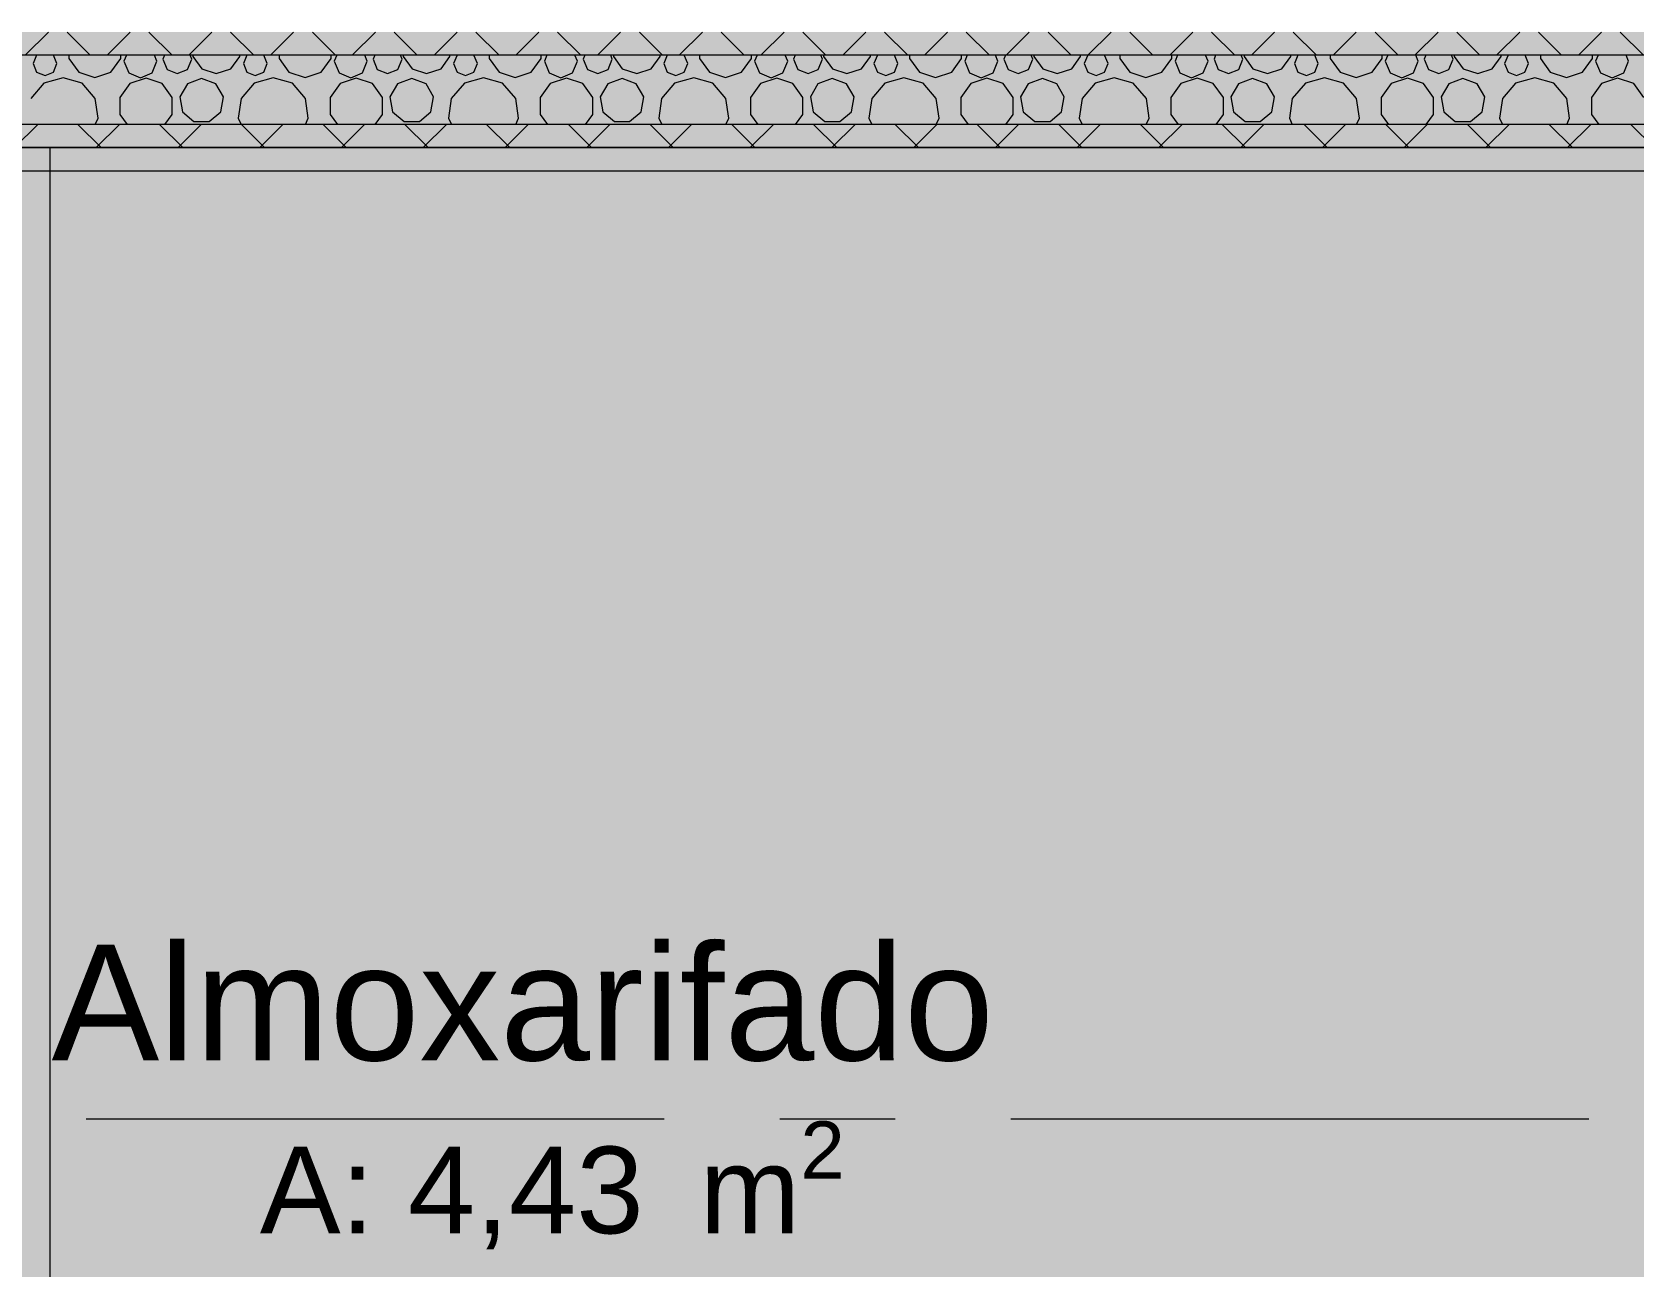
# Model space of a CAD drawing. Header units: metres. Extents: x -77 to -41.1, y -68 to -27.7.
# Drawn here: x -62.778 to -61.392, y -35.973 to -34.904 of the extents above; entities that cross this region are included whole.
import ezdxf

# ---------------------------------------------------------------- set-up
doc = ezdxf.new("R2010")
doc.units = ezdxf.units.M
doc.header["$MEASUREMENT"] = 0
doc.linetypes.add('Dashed', pattern=[0.07, 0.045, -0.025])
doc.linetypes.add('Dot & Dashed', pattern=[0.6, 0.5, -0.05, 0, -0.05])
for name, color, linetype, lineweight in [('0_Caneta_No__99', 7, 'Continuous', 20), ('LAJES.EST_Caneta_No__96', 252, 'Continuous', 0), ('PAREDE CONSTRUIR_Caneta_No__241', 7, 'Continuous', 13), ('PAREDE CONSTRUIR_Caneta_No__83', 84, 'Continuous', 0), ('PAREDE CONSTRUIR_Caneta_No__96', 252, 'Continuous', 0), ('PISO - Rodapé_Caneta_No__11', 7, 'Continuous', 5), ('PISO_Caneta_No__241', 7, 'Continuous', 13), ('Portas Archicad_Caneta_No__241', 7, 'Continuous', 13), ('Selos de Zona Archicad_Caneta_No__11', 7, 'Continuous', 5)]:
    doc.layers.add(name, color=color, linetype=linetype, lineweight=lineweight)
for name, color, linetype, lineweight, true_color in [('LAJES.EST_Caneta_No__18', 7, 'Continuous', 0, 0xdfdfdf), ('LAJES.EST_Caneta_No__254', 7, 'Continuous', 0, 0xd1c9ad), ('PISO_Caneta_No__97', 7, 'Continuous', 5, 0x6b6b6b), ('Portas Archicad_Caneta_No__9', 7, 'Continuous', 5, 0x020202), ('Portas Archicad_Caneta_No__97', 7, 'Continuous', 5, 0x6b6b6b), ('ZONA_Caneta_No__56', 7, 'Continuous', 0, 0xffe495)]:
    doc.layers.add(name, color=color, linetype=linetype, lineweight=lineweight, true_color=true_color)
for name, color, linetype in [('PAREDE CONSTRUIR', 7, 'Continuous'), ('Portas Archicad', 7, 'Continuous'), ('ZONA', 7, 'Continuous')]:
    doc.layers.add(name, color=color, linetype=linetype)
doc.styles.add('GENERATED_STYLE_1', font='arial.ttf')
pattern_1 = [(45, (0, 0.5), (-0.159099, 0.159099), [0, -0.15, 0, -0.225]), (110, (0.5, 0.5), (0.21143084, 0.07695453), [0, -0.11, 0, -0.19])]
pattern_2 = [(45, (0, 0), (-0.03535534, 0.03535534), []), (135, (0, 0), (0.03535534, 0.03535534), [])]

# ---------------------------------------------------------------- blocks, each defined once
blk = doc.blocks.new('Almoxarifado_9_16_3', base_point=(-62.3279, -35.8076))
at = {"layer": 'Selos de Zona Archicad_Caneta_No__11', "color": 7, "lineweight": 5, "attachment_point": 2, "style": 'GENERATED_STYLE_1'}
for s, insert, char_height in [('\\A1;{\\pqc;\\pt0,0.55;\\fArial|b0|i0|c0|p0;\\W1.000000;Almoxarifado\\fArial|b0|i0|c0|p0;\\W1.000000;\\A1{\\H.66x;\\S^  ;}\\fArial|b0|i0|c0|p0;\\W1.000000;\\fArial|b0|i0|c0|p0;\\W1.000000;\\A1{\\H.66x;\\S^  ;}}', (-62.3279, -35.6937), 0.1), ('\\A1;{\\pqc;\\pt0,0.55;\\fArial|b0|i0|c0|p0;\\W1.000000;A: 4,43\\fArial|b0|i0|c0|p0;\\W1.000000;\\A1{\\H.66x;\\S^  ;}\\fArial|b0|i0|c0|p0;\\W1.000000; m\\fArial|b0|i0|c0|p0;\\W1.000000;\\A1{\\H.66x;\\S2^  ;}}', (-62.3279, -35.8465), 0.075)]:
    blk.add_mtext(s, dxfattribs=dict(at, insert=insert, char_height=char_height))
blk = doc.blocks.new('Door 26_4')
at = {"layer": 'Portas Archicad', "linetype": 'Continuous', "lineweight": 0, "true_color": 0xffffff}
for points in [[(0.412, 0.824), (0.372, 0.824), (0.372, 0), (0.412, 0)], [(-0.412, 0), (-0.412, 0.019), (-0.462, 0.019), (-0.462, 0)], [(0.412, 0.019), (0.412, 0), (0.462, 0), (0.462, 0.019)], [(-0.4, -0.2), (-0.4, -0.04), (-0.412, -0.04), (-0.412, 0), (-0.45, 0), (-0.45, -0.2)], [(0.45, -0.2), (0.45, 0), (0.412, 0), (0.412, -0.04), (0.4, -0.04), (0.4, -0.2)], [(-0.412, -0.219), (-0.412, -0.2), (-0.462, -0.2), (-0.462, -0.219)], [(0.412, -0.2), (0.412, -0.219), (0.462, -0.219), (0.462, -0.2)]]:
    blk.add_hatch(color=7, dxfattribs=at).paths.add_polyline_path(points)
at = {"layer": 'Portas Archicad_Caneta_No__241', "color": 7, "linetype": 'Continuous', "lineweight": 13}
for p, q in [((-0.462, 0), (-0.45, 0)), ((-0.462, 0), (-0.45, 0)), ((-0.45, 0), (-0.45, -0.03)), ((-0.45, 0), (-0.45, -0.03)), ((0.45, 0), (0.45, -0.03)), ((0.45, 0), (0.45, -0.03)), ((0.45, 0), (0.462, 0)), ((0.45, 0), (0.462, 0)), ((-0.45, -0.03), (-0.45, -0.17)), ((-0.45, -0.03), (-0.45, -0.17)), ((-0.45, -0.03), (-0.45, -0.17)), ((-0.45, -0.03), (-0.45, -0.17)), ((0.45, -0.03), (0.45, -0.17)), ((0.45, -0.03), (0.45, -0.17)), ((0.45, -0.03), (0.45, -0.17)), ((0.45, -0.03), (0.45, -0.17)), ((-0.45, -0.17), (-0.45, -0.2)), ((-0.45, -0.17), (-0.45, -0.2)), ((-0.45, -0.17), (-0.45, -0.2)), ((-0.45, -0.17), (-0.45, -0.2)), ((0.45, -0.17), (0.45, -0.2)), ((0.45, -0.17), (0.45, -0.2)), ((0.45, -0.17), (0.45, -0.2)), ((0.45, -0.17), (0.45, -0.2)), ((-0.462, -0.2), (-0.45, -0.2)), ((-0.462, -0.2), (-0.45, -0.2)), ((0.45, -0.2), (0.462, -0.2)), ((0.45, -0.2), (0.462, -0.2))]:
    blk.add_line(p, q, dxfattribs=at)
at = {"layer": 'Portas Archicad_Caneta_No__9', "color": 18, "linetype": 'Continuous', "lineweight": 5, "true_color": 0x020202}
for p, q in [((0.372, 0), (0.372, 0.824)), ((0.372, 0.824), (0.412, 0.824)), ((0.412, 0.824), (0.412, 0)), ((-0.462, 0), (-0.462, 0.019)), ((-0.462, 0.019), (-0.412, 0.019)), ((-0.412, 0.019), (-0.412, 0)), ((0.412, 0.019), (0.462, 0.019)), ((0.412, 0), (0.412, 0.019)), ((0.462, 0.019), (0.462, 0)), ((-0.412, 0), (-0.462, 0)), ((-0.412, 0), (-0.45, 0)), ((-0.45, 0), (-0.45, -0.2)), ((-0.412, -0.04), (-0.412, 0)), ((0.412, 0), (0.372, 0)), ((0.462, 0), (0.412, 0)), ((0.45, 0), (0.412, 0)), ((0.412, 0), (0.412, -0.04)), ((0.45, -0.2), (0.45, 0)), ((-0.4, -0.04), (-0.412, -0.04)), ((-0.4, -0.2), (-0.4, -0.04)), ((0.412, -0.04), (0.4, -0.04)), ((0.4, -0.04), (0.4, -0.2)), ((-0.462, -0.219), (-0.462, -0.2)), ((-0.462, -0.2), (-0.412, -0.2)), ((-0.45, -0.2), (-0.4, -0.2)), ((-0.412, -0.2), (-0.412, -0.219)), ((0.4, -0.2), (0.45, -0.2)), ((0.412, -0.2), (0.462, -0.2)), ((0.412, -0.219), (0.412, -0.2)), ((0.462, -0.2), (0.462, -0.219)), ((-0.412, -0.219), (-0.462, -0.219)), ((0.462, -0.219), (0.412, -0.219))]:
    blk.add_line(p, q, dxfattribs=at)
at = {"layer": 'Portas Archicad_Caneta_No__97', "color": 251, "linetype": 'Dashed', "lineweight": 5, "true_color": 0x6b6b6b}
blk.add_arc((0.412, 0), 0.824, 90, 180, dxfattribs=at)
blk = doc.blocks.new('*X113')
at = {"layer": 'PAREDE CONSTRUIR_Caneta_No__96', "color": 252, "linetype": 'Continuous', "lineweight": 0}
for p, q in [((-62.7741, -34.9238), (-62.7771, -34.9311)), ((-62.7771, -34.9311), (-62.774, -34.9384)), ((-62.7564, -34.9311), (-62.7594, -34.9238)), ((-62.7594, -34.9384), (-62.7564, -34.9311)), ((-62.7462, -34.9238), (-62.7462, -34.9267)), ((-62.7462, -34.9267), (-62.7376, -34.9386)), ((-62.7098, -34.9386), (-62.7012, -34.9267)), ((-62.7012, -34.9267), (-62.7012, -34.9238)), ((-62.6963, -34.9238), (-62.6985, -34.929)), ((-62.6985, -34.929), (-62.6943, -34.9391)), ((-62.6741, -34.9391), (-62.6699, -34.929)), ((-62.6699, -34.929), (-62.672, -34.9238)), ((-62.6634, -34.9238), (-62.6648, -34.9272)), ((-62.6648, -34.9272), (-62.6611, -34.9361)), ((-62.6434, -34.9361), (-62.6397, -34.9272)), ((-62.6397, -34.9272), (-62.6411, -34.9238)), ((-62.6388, -34.9238), (-62.6388, -34.9249)), ((-62.6388, -34.9249), (-62.6311, -34.9356)), ((-62.6061, -34.9356), (-62.5983, -34.9249)), ((-62.5983, -34.9249), (-62.5983, -34.9238)), ((-62.5922, -34.9238), (-62.5952, -34.9311)), ((-62.5952, -34.9311), (-62.5922, -34.9384)), ((-62.5745, -34.9311), (-62.5776, -34.9238)), ((-62.5776, -34.9384), (-62.5745, -34.9311)), ((-62.5643, -34.9238), (-62.5643, -34.9267)), ((-62.5643, -34.9267), (-62.5557, -34.9386)), ((-62.5279, -34.9386), (-62.5193, -34.9267)), ((-62.5193, -34.9267), (-62.5193, -34.9238)), ((-62.5144, -34.9238), (-62.5166, -34.929)), ((-62.5166, -34.929), (-62.5124, -34.9391)), ((-62.4922, -34.9391), (-62.488, -34.929)), ((-62.488, -34.929), (-62.4902, -34.9238)), ((-62.4815, -34.9238), (-62.4829, -34.9272)), ((-62.4829, -34.9272), (-62.4793, -34.9361)), ((-62.4615, -34.9361), (-62.4579, -34.9272)), ((-62.4579, -34.9272), (-62.4593, -34.9238)), ((-62.457, -34.9238), (-62.457, -34.9249)), ((-62.457, -34.9249), (-62.4492, -34.9356)), ((-62.4242, -34.9356), (-62.4165, -34.9249)), ((-62.4165, -34.9249), (-62.4165, -34.9238)), ((-62.4103, -34.9238), (-62.4134, -34.9311)), ((-62.4134, -34.9311), (-62.4103, -34.9384)), ((-62.3927, -34.9311), (-62.3957, -34.9238)), ((-62.3957, -34.9384), (-62.3927, -34.9311)), ((-62.3825, -34.9238), (-62.3825, -34.9267)), ((-62.3825, -34.9267), (-62.3739, -34.9386)), ((-62.3461, -34.9386), (-62.3375, -34.9267)), ((-62.3375, -34.9267), (-62.3375, -34.9238)), ((-62.3326, -34.9238), (-62.3348, -34.929)), ((-62.3348, -34.929), (-62.3306, -34.9391)), ((-62.3104, -34.9391), (-62.3062, -34.929)), ((-62.3062, -34.929), (-62.3083, -34.9238)), ((-62.2997, -34.9238), (-62.3011, -34.9272)), ((-62.3011, -34.9272), (-62.2974, -34.9361)), ((-62.2797, -34.9361), (-62.276, -34.9272)), ((-62.276, -34.9272), (-62.2774, -34.9238)), ((-62.2751, -34.9238), (-62.2751, -34.9249)), ((-62.2751, -34.9249), (-62.2674, -34.9356)), ((-62.2424, -34.9356), (-62.2346, -34.9249)), ((-62.2346, -34.9249), (-62.2346, -34.9238)), ((-62.2285, -34.9238), (-62.2315, -34.9311)), ((-62.2315, -34.9311), (-62.2285, -34.9384)), ((-62.2108, -34.9311), (-62.2139, -34.9238)), ((-62.2139, -34.9384), (-62.2108, -34.9311)), ((-62.2006, -34.9238), (-62.2006, -34.9267)), ((-62.2006, -34.9267), (-62.192, -34.9386)), ((-62.1642, -34.9386), (-62.1556, -34.9267)), ((-62.1556, -34.9267), (-62.1556, -34.9238)), ((-62.1507, -34.9238), (-62.1529, -34.929)), ((-62.1529, -34.929), (-62.1487, -34.9391)), ((-62.1285, -34.9391), (-62.1243, -34.929)), ((-62.1243, -34.929), (-62.1265, -34.9238)), ((-62.1178, -34.9238), (-62.1192, -34.9272)), ((-62.1192, -34.9272), (-62.1156, -34.9361)), ((-62.0978, -34.9361), (-62.0942, -34.9272)), ((-62.0942, -34.9272), (-62.0956, -34.9238)), ((-62.0932, -34.9238), (-62.0932, -34.9249)), ((-62.0932, -34.9249), (-62.0855, -34.9356)), ((-62.0605, -34.9356), (-62.0528, -34.9249)), ((-62.0528, -34.9249), (-62.0528, -34.9238)), ((-62.0466, -34.9238), (-62.0497, -34.9311)), ((-62.0497, -34.9311), (-62.0466, -34.9384)), ((-62.029, -34.9311), (-62.032, -34.9238)), ((-62.032, -34.9384), (-62.029, -34.9311)), ((-62.0188, -34.9238), (-62.0188, -34.9267)), ((-62.0188, -34.9267), (-62.0102, -34.9386)), ((-61.9824, -34.9386), (-61.9738, -34.9267)), ((-61.9738, -34.9267), (-61.9738, -34.9238)), ((-61.9689, -34.9238), (-61.971, -34.929)), ((-61.971, -34.929), (-61.9669, -34.9391)), ((-61.9466, -34.9391), (-61.9425, -34.929)), ((-61.9425, -34.929), (-61.9446, -34.9238)), ((-61.9359, -34.9238), (-61.9374, -34.9272)), ((-61.9374, -34.9272), (-61.9337, -34.9361)), ((-61.916, -34.9361), (-61.9123, -34.9272)), ((-61.9123, -34.9272), (-61.9137, -34.9238)), ((-61.9114, -34.9238), (-61.9114, -34.9249)), ((-61.9114, -34.9249), (-61.9037, -34.9356)), ((-61.8786, -34.9356), (-61.8709, -34.9249)), ((-61.8709, -34.9249), (-61.8709, -34.9238)), ((-61.8648, -34.9238), (-61.8678, -34.9311)), ((-61.8678, -34.9311), (-61.8648, -34.9384)), ((-61.8471, -34.9311), (-61.8502, -34.9238)), ((-61.8502, -34.9384), (-61.8471, -34.9311)), ((-61.8369, -34.9238), (-61.8369, -34.9267)), ((-61.8369, -34.9267), (-61.8283, -34.9386)), ((-61.8005, -34.9386), (-61.7919, -34.9267)), ((-61.7919, -34.9267), (-61.7919, -34.9238)), ((-61.787, -34.9238), (-61.7892, -34.929)), ((-61.7892, -34.929), (-61.785, -34.9391)), ((-61.7648, -34.9391), (-61.7606, -34.929)), ((-61.7606, -34.929), (-61.7628, -34.9238)), ((-61.7541, -34.9238), (-61.7555, -34.9272)), ((-61.7555, -34.9272), (-61.7519, -34.9361)), ((-61.7341, -34.9361), (-61.7305, -34.9272)), ((-61.7305, -34.9272), (-61.7319, -34.9238)), ((-61.7295, -34.9238), (-61.7295, -34.9249)), ((-61.7295, -34.9249), (-61.7218, -34.9356)), ((-61.6968, -34.9356), (-61.6891, -34.9249)), ((-61.6891, -34.9249), (-61.6891, -34.9238)), ((-61.6829, -34.9238), (-61.686, -34.9311)), ((-61.686, -34.9311), (-61.6829, -34.9384)), ((-61.6653, -34.9311), (-61.6683, -34.9238)), ((-61.6683, -34.9384), (-61.6653, -34.9311)), ((-61.6551, -34.9238), (-61.6551, -34.9267)), ((-61.6551, -34.9267), (-61.6465, -34.9386)), ((-61.6187, -34.9386), (-61.6101, -34.9267)), ((-61.6101, -34.9267), (-61.6101, -34.9238)), ((-61.6052, -34.9238), (-61.6073, -34.929)), ((-61.6073, -34.929), (-61.6032, -34.9391)), ((-61.5829, -34.9391), (-61.5788, -34.929)), ((-61.5788, -34.929), (-61.5809, -34.9238)), ((-61.5722, -34.9238), (-61.5737, -34.9272)), ((-61.5737, -34.9272), (-61.57, -34.9361)), ((-61.5523, -34.9361), (-61.5486, -34.9272)), ((-61.5486, -34.9272), (-61.55, -34.9238)), ((-61.5477, -34.9238), (-61.5477, -34.9249)), ((-61.5477, -34.9249), (-61.54, -34.9356)), ((-61.5149, -34.9356), (-61.5072, -34.9249)), ((-61.5072, -34.9249), (-61.5072, -34.9238)), ((-61.5011, -34.9238), (-61.5041, -34.9311)), ((-61.5041, -34.9311), (-61.5011, -34.9384)), ((-61.4865, -34.9384), (-61.4834, -34.9311)), ((-61.4834, -34.9311), (-61.4864, -34.9238)), ((-61.4732, -34.9238), (-61.4732, -34.9267)), ((-61.4732, -34.9267), (-61.4646, -34.9386)), ((-61.4368, -34.9386), (-61.4282, -34.9267)), ((-61.4282, -34.9267), (-61.4282, -34.9238)), ((-61.4233, -34.9238), (-61.4255, -34.929)), ((-61.4255, -34.929), (-61.4213, -34.9391)), ((-61.4011, -34.9391), (-61.3969, -34.929)), ((-61.3969, -34.929), (-61.3991, -34.9238)), ((-62.7677, -34.9481), (-62.779, -34.9612)), ((-62.774, -34.9384), (-62.7667, -34.9414)), ((-62.7511, -34.9433), (-62.7677, -34.9481)), ((-62.7667, -34.9414), (-62.7594, -34.9384)), ((-62.7346, -34.9481), (-62.7511, -34.9433)), ((-62.7376, -34.9386), (-62.7237, -34.9431)), ((-62.7233, -34.9612), (-62.7346, -34.9481)), ((-62.7237, -34.9431), (-62.7098, -34.9386)), ((-62.6934, -34.9484), (-62.702, -34.9603)), ((-62.6943, -34.9391), (-62.6842, -34.9433)), ((-62.6793, -34.9438), (-62.6934, -34.9484)), ((-62.6842, -34.9433), (-62.6741, -34.9391)), ((-62.6653, -34.9484), (-62.6793, -34.9438)), ((-62.6567, -34.9603), (-62.6653, -34.9484)), ((-62.6611, -34.9361), (-62.6523, -34.9397)), ((-62.6523, -34.9397), (-62.6434, -34.9361)), ((-62.6436, -34.9486), (-62.6502, -34.9599)), ((-62.6313, -34.9441), (-62.6436, -34.9486)), ((-62.619, -34.9486), (-62.6313, -34.9441)), ((-62.6311, -34.9356), (-62.6186, -34.9396)), ((-62.6124, -34.9599), (-62.619, -34.9486)), ((-62.6186, -34.9396), (-62.6061, -34.9356)), ((-62.5858, -34.9481), (-62.5971, -34.9612)), ((-62.5922, -34.9384), (-62.5849, -34.9414)), ((-62.5693, -34.9433), (-62.5858, -34.9481)), ((-62.5849, -34.9414), (-62.5776, -34.9384)), ((-62.5527, -34.9481), (-62.5693, -34.9433)), ((-62.5557, -34.9386), (-62.5418, -34.9431)), ((-62.5414, -34.9612), (-62.5527, -34.9481)), ((-62.5418, -34.9431), (-62.5279, -34.9386)), ((-62.5115, -34.9484), (-62.5202, -34.9603)), ((-62.5124, -34.9391), (-62.5023, -34.9433)), ((-62.4975, -34.9438), (-62.5115, -34.9484)), ((-62.5023, -34.9433), (-62.4922, -34.9391)), ((-62.4835, -34.9484), (-62.4975, -34.9438)), ((-62.4748, -34.9603), (-62.4835, -34.9484)), ((-62.4793, -34.9361), (-62.4704, -34.9397)), ((-62.4704, -34.9397), (-62.4615, -34.9361)), ((-62.4618, -34.9486), (-62.4684, -34.9599)), ((-62.4495, -34.9441), (-62.4618, -34.9486)), ((-62.4371, -34.9486), (-62.4495, -34.9441)), ((-62.4492, -34.9356), (-62.4367, -34.9396)), ((-62.4306, -34.9599), (-62.4371, -34.9486)), ((-62.4367, -34.9396), (-62.4242, -34.9356)), ((-62.404, -34.9481), (-62.4153, -34.9612)), ((-62.4103, -34.9384), (-62.403, -34.9414)), ((-62.3874, -34.9433), (-62.404, -34.9481)), ((-62.403, -34.9414), (-62.3957, -34.9384)), ((-62.3709, -34.9481), (-62.3874, -34.9433)), ((-62.3739, -34.9386), (-62.36, -34.9431)), ((-62.3596, -34.9612), (-62.3709, -34.9481)), ((-62.36, -34.9431), (-62.3461, -34.9386)), ((-62.3297, -34.9484), (-62.3383, -34.9603)), ((-62.3306, -34.9391), (-62.3205, -34.9433)), ((-62.3156, -34.9438), (-62.3297, -34.9484)), ((-62.3205, -34.9433), (-62.3104, -34.9391)), ((-62.3016, -34.9484), (-62.3156, -34.9438)), ((-62.2929, -34.9603), (-62.3016, -34.9484)), ((-62.2974, -34.9361), (-62.2885, -34.9397)), ((-62.2885, -34.9397), (-62.2797, -34.9361)), ((-62.2799, -34.9486), (-62.2865, -34.9599)), ((-62.2676, -34.9441), (-62.2799, -34.9486)), ((-62.2553, -34.9486), (-62.2676, -34.9441)), ((-62.2674, -34.9356), (-62.2549, -34.9396)), ((-62.2487, -34.9599), (-62.2553, -34.9486)), ((-62.2549, -34.9396), (-62.2424, -34.9356)), ((-62.2221, -34.9481), (-62.2334, -34.9612)), ((-62.2285, -34.9384), (-62.2212, -34.9414)), ((-62.2056, -34.9433), (-62.2221, -34.9481)), ((-62.2212, -34.9414), (-62.2139, -34.9384)), ((-62.189, -34.9481), (-62.2056, -34.9433)), ((-62.192, -34.9386), (-62.1781, -34.9431)), ((-62.1777, -34.9612), (-62.189, -34.9481)), ((-62.1781, -34.9431), (-62.1642, -34.9386)), ((-62.1478, -34.9484), (-62.1565, -34.9603)), ((-62.1487, -34.9391), (-62.1386, -34.9433)), ((-62.1338, -34.9438), (-62.1478, -34.9484)), ((-62.1386, -34.9433), (-62.1285, -34.9391)), ((-62.1198, -34.9484), (-62.1338, -34.9438)), ((-62.1111, -34.9603), (-62.1198, -34.9484)), ((-62.1156, -34.9361), (-62.1067, -34.9397)), ((-62.1067, -34.9397), (-62.0978, -34.9361)), ((-62.0981, -34.9486), (-62.1046, -34.9599)), ((-62.0858, -34.9441), (-62.0981, -34.9486)), ((-62.0734, -34.9486), (-62.0858, -34.9441)), ((-62.0855, -34.9356), (-62.073, -34.9396)), ((-62.0669, -34.9599), (-62.0734, -34.9486)), ((-62.073, -34.9396), (-62.0605, -34.9356)), ((-62.0403, -34.9481), (-62.0515, -34.9612)), ((-62.0466, -34.9384), (-62.0393, -34.9414)), ((-62.0237, -34.9433), (-62.0403, -34.9481)), ((-62.0393, -34.9414), (-62.032, -34.9384)), ((-62.0072, -34.9481), (-62.0237, -34.9433)), ((-62.0102, -34.9386), (-61.9963, -34.9431)), ((-61.9959, -34.9612), (-62.0072, -34.9481)), ((-61.9963, -34.9431), (-61.9824, -34.9386)), ((-61.9659, -34.9484), (-61.9746, -34.9603)), ((-61.9669, -34.9391), (-61.9568, -34.9433)), ((-61.9519, -34.9438), (-61.9659, -34.9484)), ((-61.9568, -34.9433), (-61.9466, -34.9391)), ((-61.9379, -34.9484), (-61.9519, -34.9438)), ((-61.9292, -34.9603), (-61.9379, -34.9484)), ((-61.9337, -34.9361), (-61.9248, -34.9397)), ((-61.9248, -34.9397), (-61.916, -34.9361)), ((-61.9162, -34.9486), (-61.9228, -34.9599)), ((-61.9039, -34.9441), (-61.9162, -34.9486)), ((-61.8916, -34.9486), (-61.9039, -34.9441)), ((-61.9037, -34.9356), (-61.8912, -34.9396)), ((-61.885, -34.9599), (-61.8916, -34.9486)), ((-61.8912, -34.9396), (-61.8786, -34.9356)), ((-61.8584, -34.9481), (-61.8697, -34.9612)), ((-61.8648, -34.9384), (-61.8575, -34.9414)), ((-61.8419, -34.9433), (-61.8584, -34.9481)), ((-61.8575, -34.9414), (-61.8502, -34.9384)), ((-61.8253, -34.9481), (-61.8419, -34.9433)), ((-61.8283, -34.9386), (-61.8144, -34.9431)), ((-61.814, -34.9612), (-61.8253, -34.9481)), ((-61.8144, -34.9431), (-61.8005, -34.9386)), ((-61.7841, -34.9484), (-61.7928, -34.9603)), ((-61.785, -34.9391), (-61.7749, -34.9433)), ((-61.7701, -34.9438), (-61.7841, -34.9484)), ((-61.7749, -34.9433), (-61.7648, -34.9391)), ((-61.7561, -34.9484), (-61.7701, -34.9438)), ((-61.7474, -34.9603), (-61.7561, -34.9484)), ((-61.7519, -34.9361), (-61.743, -34.9397)), ((-61.743, -34.9397), (-61.7341, -34.9361)), ((-61.7344, -34.9486), (-61.7409, -34.9599)), ((-61.7221, -34.9441), (-61.7344, -34.9486)), ((-61.7097, -34.9486), (-61.7221, -34.9441)), ((-61.7218, -34.9356), (-61.7093, -34.9396)), ((-61.7032, -34.9599), (-61.7097, -34.9486)), ((-61.7093, -34.9396), (-61.6968, -34.9356)), ((-61.6765, -34.9481), (-61.6878, -34.9612)), ((-61.6829, -34.9384), (-61.6756, -34.9414)), ((-61.66, -34.9433), (-61.6765, -34.9481)), ((-61.6756, -34.9414), (-61.6683, -34.9384)), ((-61.6435, -34.9481), (-61.66, -34.9433)), ((-61.6465, -34.9386), (-61.6326, -34.9431)), ((-61.6322, -34.9612), (-61.6435, -34.9481)), ((-61.6326, -34.9431), (-61.6187, -34.9386)), ((-61.6022, -34.9484), (-61.6109, -34.9603)), ((-61.6032, -34.9391), (-61.593, -34.9433)), ((-61.5882, -34.9438), (-61.6022, -34.9484)), ((-61.593, -34.9433), (-61.5829, -34.9391)), ((-61.5742, -34.9484), (-61.5882, -34.9438)), ((-61.5655, -34.9603), (-61.5742, -34.9484)), ((-61.57, -34.9361), (-61.5611, -34.9397)), ((-61.5611, -34.9397), (-61.5523, -34.9361)), ((-61.5525, -34.9486), (-61.5591, -34.9599)), ((-61.5402, -34.9441), (-61.5525, -34.9486)), ((-61.5279, -34.9486), (-61.5402, -34.9441)), ((-61.54, -34.9356), (-61.5274, -34.9396)), ((-61.5213, -34.9599), (-61.5279, -34.9486)), ((-61.5274, -34.9396), (-61.5149, -34.9356)), ((-61.4947, -34.9481), (-61.506, -34.9612)), ((-61.5011, -34.9384), (-61.4938, -34.9414)), ((-61.4781, -34.9433), (-61.4947, -34.9481)), ((-61.4938, -34.9414), (-61.4865, -34.9384)), ((-61.4616, -34.9481), (-61.4781, -34.9433)), ((-61.4646, -34.9386), (-61.4507, -34.9431)), ((-61.4503, -34.9612), (-61.4616, -34.9481)), ((-61.4507, -34.9431), (-61.4368, -34.9386)), ((-61.4204, -34.9484), (-61.429, -34.9603)), ((-61.4213, -34.9391), (-61.4112, -34.9433)), ((-61.4064, -34.9438), (-61.4204, -34.9484)), ((-61.4112, -34.9433), (-61.4011, -34.9391)), ((-61.3923, -34.9484), (-61.4064, -34.9438)), ((-61.3837, -34.9603), (-61.3923, -34.9484)), ((-62.7208, -34.9782), (-62.7233, -34.9612)), ((-62.702, -34.9603), (-62.702, -34.975)), ((-62.6567, -34.975), (-62.6567, -34.9603)), ((-62.6502, -34.9599), (-62.6479, -34.9728)), ((-62.6147, -34.9728), (-62.6124, -34.9599)), ((-62.5971, -34.9612), (-62.5996, -34.9782)), ((-62.539, -34.9782), (-62.5414, -34.9612)), ((-62.5202, -34.9603), (-62.5202, -34.975)), ((-62.4748, -34.975), (-62.4748, -34.9603)), ((-62.4684, -34.9599), (-62.4661, -34.9728)), ((-62.4329, -34.9728), (-62.4306, -34.9599)), ((-62.4153, -34.9612), (-62.4177, -34.9782)), ((-62.3571, -34.9782), (-62.3596, -34.9612)), ((-62.3383, -34.9603), (-62.3383, -34.975)), ((-62.2929, -34.975), (-62.2929, -34.9603)), ((-62.2865, -34.9599), (-62.2842, -34.9728)), ((-62.251, -34.9728), (-62.2487, -34.9599)), ((-62.2334, -34.9612), (-62.2359, -34.9782)), ((-62.1753, -34.9782), (-62.1777, -34.9612)), ((-62.1565, -34.9603), (-62.1565, -34.975)), ((-62.1111, -34.975), (-62.1111, -34.9603)), ((-62.1046, -34.9599), (-62.1024, -34.9728)), ((-62.0692, -34.9728), (-62.0669, -34.9599)), ((-62.0515, -34.9612), (-62.054, -34.9782)), ((-61.9934, -34.9782), (-61.9959, -34.9612)), ((-61.9746, -34.9603), (-61.9746, -34.975)), ((-61.9292, -34.975), (-61.9292, -34.9603)), ((-61.9228, -34.9599), (-61.9205, -34.9728)), ((-61.8873, -34.9728), (-61.885, -34.9599)), ((-61.8697, -34.9612), (-61.8721, -34.9782)), ((-61.8116, -34.9782), (-61.814, -34.9612)), ((-61.7928, -34.9603), (-61.7928, -34.975)), ((-61.7474, -34.975), (-61.7474, -34.9603)), ((-61.7409, -34.9599), (-61.7387, -34.9728)), ((-61.7054, -34.9728), (-61.7032, -34.9599)), ((-61.6878, -34.9612), (-61.6903, -34.9782)), ((-61.6297, -34.9782), (-61.6322, -34.9612)), ((-61.6109, -34.9603), (-61.6109, -34.975)), ((-61.5655, -34.975), (-61.5655, -34.9603)), ((-61.5591, -34.9599), (-61.5568, -34.9728)), ((-61.5236, -34.9728), (-61.5213, -34.9599)), ((-61.506, -34.9612), (-61.5084, -34.9782)), ((-61.4479, -34.9782), (-61.4503, -34.9612)), ((-61.429, -34.9603), (-61.429, -34.975)), ((-62.702, -34.975), (-62.6957, -34.9838)), ((-62.663, -34.9838), (-62.6567, -34.975)), ((-62.6479, -34.9728), (-62.6379, -34.9813)), ((-62.6248, -34.9813), (-62.6147, -34.9728)), ((-62.5202, -34.975), (-62.5138, -34.9838)), ((-62.4811, -34.9838), (-62.4748, -34.975)), ((-62.4661, -34.9728), (-62.456, -34.9813)), ((-62.4429, -34.9813), (-62.4329, -34.9728)), ((-62.3383, -34.975), (-62.332, -34.9838)), ((-62.2993, -34.9838), (-62.2929, -34.975)), ((-62.2842, -34.9728), (-62.2742, -34.9813)), ((-62.2611, -34.9813), (-62.251, -34.9728)), ((-62.1565, -34.975), (-62.1501, -34.9838)), ((-62.1174, -34.9838), (-62.1111, -34.975)), ((-62.1024, -34.9728), (-62.0923, -34.9813)), ((-62.0792, -34.9813), (-62.0692, -34.9728)), ((-61.9746, -34.975), (-61.9683, -34.9838)), ((-61.9356, -34.9838), (-61.9292, -34.975)), ((-61.9205, -34.9728), (-61.9105, -34.9813)), ((-61.8973, -34.9813), (-61.8873, -34.9728)), ((-61.7928, -34.975), (-61.7864, -34.9838)), ((-61.7537, -34.9838), (-61.7474, -34.975)), ((-61.7387, -34.9728), (-61.7286, -34.9813)), ((-61.7155, -34.9813), (-61.7054, -34.9728)), ((-61.6109, -34.975), (-61.6046, -34.9838)), ((-61.5719, -34.9838), (-61.5655, -34.975)), ((-61.5568, -34.9728), (-61.5468, -34.9813)), ((-61.5336, -34.9813), (-61.5236, -34.9728)), ((-61.429, -34.975), (-61.4227, -34.9838)), ((-62.7233, -34.9838), (-62.7208, -34.9782)), ((-62.6379, -34.9813), (-62.6248, -34.9813)), ((-62.5996, -34.9782), (-62.597, -34.9838)), ((-62.5415, -34.9838), (-62.539, -34.9782)), ((-62.456, -34.9813), (-62.4429, -34.9813)), ((-62.4177, -34.9782), (-62.4152, -34.9838)), ((-62.3596, -34.9838), (-62.3571, -34.9782)), ((-62.2742, -34.9813), (-62.2611, -34.9813)), ((-62.2359, -34.9782), (-62.2333, -34.9838)), ((-62.1778, -34.9838), (-62.1753, -34.9782)), ((-62.0923, -34.9813), (-62.0792, -34.9813)), ((-62.054, -34.9782), (-62.0515, -34.9838)), ((-61.9959, -34.9838), (-61.9934, -34.9782)), ((-61.9105, -34.9813), (-61.8973, -34.9813)), ((-61.8721, -34.9782), (-61.8696, -34.9838)), ((-61.8141, -34.9838), (-61.8116, -34.9782)), ((-61.7286, -34.9813), (-61.7155, -34.9813)), ((-61.6903, -34.9782), (-61.6878, -34.9838)), ((-61.6322, -34.9838), (-61.6297, -34.9782)), ((-61.5468, -34.9813), (-61.5336, -34.9813)), ((-61.5084, -34.9782), (-61.5059, -34.9838)), ((-61.4504, -34.9838), (-61.4479, -34.9782))]:
    blk.add_line(p, q, dxfattribs=at)

msp = doc.modelspace()

# ---------------------------------------------------------------- hatches: boundary and pattern name
at = {"layer": 'LAJES.EST_Caneta_No__18', "linetype": 'Continuous', "lineweight": 0, "true_color": 0xdfdfdf}
h = msp.add_hatch(dxfattribs=at)
h.set_pattern_fill('Piso_Externo__0003', color=254, style=0, pattern_type=2)
h.set_pattern_definition([(45, (0, 0.6), (-0.1909188, 0.1909188), [0, -0.18, 0, -0.27]), (110, (0.6, 0.6), (0.253717, 0.09234544), [0, -0.132, 0, -0.228])])
h.paths.add_polyline_path([(-76.514, -65.1016), (-73.814, -65.1016, -0.414214), (-75.814, -67.1016), (-66.814, -67.1016, -0.414214), (-68.814, -65.1016), (-68.814, -62.301), (-68.814, -45.4002, -0.414214), (-66.514, -43.1002), (-65.914, -43.1002), (-65.914, -42.3002), (-66.514, -42.3002), (-66.514, -38.2041), (-65.114, -38.2041), (-65.114, -36.7038), (-66.514, -36.7038), (-66.514, -32.5997), (-65.114, -32.5997), (-56.714, -32.5997), (-53.814, -32.5997), (-44.014, -32.5997), (-44.014, -42.3002), (-53.814, -42.3002), (-53.814, -47.1002), (-44.014, -47.1002), (-44.014, -50.8516), (-45.6136, -50.8516), (-45.6136, -52.3506), (-44.014, -52.3506), (-44.014, -60.3006), (-48.9163, -60.3006), (-48.9163, -61.1006), (-44.3609, -61.1006), (-44.3609, -67.1016), (-44.014, -67.1016), (-41.514, -67.1016), (-41.514, -28.1016), (-41.714, -28.1016), (-41.714, -60.3006), (-43.014, -60.3006), (-43.014, -30.0016), (-66.514, -30.0016), (-66.514, -28.1016), (-76.514, -28.1016)])
h.paths.add_polyline_path([(-73.814, -45.1016), (-76.314, -45.1016), (-76.314, -43.0892), (-75.7984, -43.0908, -0.414214), (-73.8139, -45.0876)], flags=0)
h.paths.add_polyline_path([(-73.814, -45.5846, -0.009328), (-73.814, -45.6604)], flags=0)
h.paths.add_polyline_path([(-52.814, -46.3002), (-52.814, -43.1002), (-44.014, -43.1002), (-44.014, -46.3002)], flags=0)
h.paths.add_polyline_path([(-67.714, -34.1), (-76.314, -34.1), (-76.314, -32.5997), (-67.714, -32.5997)], flags=0)
at = {"layer": 'LAJES.EST_Caneta_No__254', "linetype": 'Continuous', "lineweight": 0, "true_color": 0xd1c9ad}
h = msp.add_hatch(dxfattribs=at)
h.set_pattern_fill('Haie_OD_0003', color=9, style=0, pattern_type=2)
h.set_pattern_definition(pattern_1)
h.paths.add_polyline_path([(-65.114, -47.1002), (-66.514, -47.1002), (-66.514, -60.3006), (-56.514, -60.3006), (-44.014, -60.3006), (-44.014, -56.6006), (-50.5957, -56.6006), (-50.5957, -54.2479), (-52.6157, -54.2479), (-52.6157, -52.5506), (-50.5957, -52.5506), (-45.6136, -52.5506), (-45.6136, -50.8516), (-44.014, -50.8516), (-44.014, -47.1002), (-53.814, -47.1002), (-53.814, -42.3002), (-44.014, -42.3002), (-44.014, -37.1002), (-51.174, -37.1002), (-51.174, -32.5997), (-53.814, -32.5997), (-56.714, -32.5997), (-58.7637, -32.5997), (-58.7637, -34.9038), (-63.464, -34.9038), (-63.464, -36.5038), (-65.114, -36.5038), (-65.114, -38.4037), (-63.464, -38.4037), (-63.464, -42.1002), (-65.114, -42.1002), (-65.114, -42.3002)])
h.paths.add_polyline_path([(-60.5596, -42.1002), (-60.5596, -38.4037), (-58.8637, -38.4037), (-58.8637, -42.1002)], flags=0)
h.paths.add_polyline_path([(-59.064, -48.7001), (-59.064, -47.3002), (-56.714, -47.3002), (-56.714, -48.7001)], flags=0)
at = {"layer": 'LAJES.EST_Caneta_No__96', "linetype": 'Continuous', "lineweight": 0}
h = msp.add_hatch(dxfattribs=at)
h.set_pattern_fill('Haie_OD_0003', color=252, style=0, pattern_type=2)
h.set_pattern_definition(pattern_1)
h.paths.add_polyline_path([(-66.514, -36.7038), (-65.114, -36.7038), (-65.114, -36.5038), (-63.464, -36.5038), (-63.464, -34.9038), (-58.8637, -34.9038), (-58.8637, -32.5997), (-66.514, -32.5997), (-66.514, -32.7997), (-66.514, -36.5038)])
at = {"layer": 'PAREDE CONSTRUIR_Caneta_No__83', "linetype": 'Continuous', "lineweight": 0}
h = msp.add_hatch(dxfattribs=at)
h.set_pattern_fill('Placomur_0003', color=84, style=0, pattern_type=2)
h.set_pattern_definition(pattern_2)
h.paths.add_polyline_path([(-63.444, -34.9238), (-60.2271, -34.9238), (-60.2071, -34.9038), (-63.444, -34.9038)])
h = msp.add_hatch(dxfattribs=at)
h.set_pattern_fill('Placomur_0003', color=84, style=0, pattern_type=2)
h.set_pattern_definition(pattern_2)
h.paths.add_polyline_path([(-60.2071, -34.9838), (-63.364, -34.9838), (-63.364, -35.0038), (-60.2071, -35.0038)])
at = {"layer": 'PISO_Caneta_No__97', "linetype": 'Continuous', "lineweight": 5, "true_color": 0x6b6b6b}
h = msp.add_hatch(dxfattribs=at)
h.set_pattern_fill('Ceramica_200_x_200_0003', color=251, style=0, pattern_type=2)
h.set_pattern_definition([(0, (-58.7637, -36.5038), (0, 2), []), (90, (-58.7637, -36.5038), (-2, 0), [])])
h.paths.add_polyline_path([(-58.7637, -35.0038), (-58.7637, -32.7997), (-56.714, -32.7997), (-56.714, -36.5038), (-60.3139, -36.5038), (-63.364, -36.5038), (-63.364, -35.0038)])

# ---------------------------------------------------------------- linework, layer by layer
at = {"layer": '0_Caneta_No__99', "color": 7, "linetype": 'Dot & Dashed', "lineweight": 20}
msp.add_line((-41.4312, -35.8446), (-76.7059, -35.8446), dxfattribs=at)
at = {"layer": 'PAREDE CONSTRUIR_Caneta_No__241', "color": 7, "linetype": 'Continuous', "lineweight": 13}
for p, q in [((-60.2271, -34.9238), (-63.384, -34.9238)), ((-60.2271, -34.9838), (-63.364, -34.9838))]:
    msp.add_line(p, q, dxfattribs=at)
at = {"layer": 'PAREDE CONSTRUIR_Caneta_No__241', "color": 7, "linetype": 'Continuous', "lineweight": 13, "flags": 128}
msp.add_lwpolyline([(-63.364, -35.0038), (-60.4139, -35.0038)], dxfattribs=at)
at = {"layer": 'PISO - Rodapé_Caneta_No__11', "color": 7, "linetype": 'Continuous', "lineweight": 5}
for p, q in [((-60.4139, -35.0038), (-63.364, -35.0038)), ((-63.344, -35.0238), (-60.4339, -35.0238))]:
    msp.add_line(p, q, dxfattribs=at)
at = {"layer": 'PISO_Caneta_No__241', "color": 7, "linetype": 'Continuous', "lineweight": 13, "flags": 128}
msp.add_lwpolyline([(-58.7637, -35.0038), (-58.7637, -32.7997), (-56.714, -32.7997), (-56.714, -36.5038), (-60.3139, -36.5038), (-63.364, -36.5038), (-63.364, -35.0038)], close=True, dxfattribs=at)
at = {"layer": 'ZONA_Caneta_No__56', "color": 41, "linetype": 'Continuous', "lineweight": 0, "true_color": 0xffe495, "flags": 128}
msp.add_lwpolyline([(-60.4139, -35.0038), (-63.364, -35.0038), (-63.364, -36.5038), (-60.4139, -36.5038)], close=True, dxfattribs=at)

# ---------------------------------------------------------------- block references
at = {"layer": 'PAREDE CONSTRUIR', "color": 7, "lineweight": 13}
msp.add_blockref('*X113', (0, 0), dxfattribs=at)
at = {"layer": 'Portas Archicad', "color": 252, "linetype": 'Continuous', "lineweight": 0}
msp.add_blockref('Door 26_4', (-60.981, -36.5038), dxfattribs=at)
at = {"layer": 'ZONA', "color": 7, "linetype": 'Continuous', "lineweight": 0}
msp.add_blockref('Almoxarifado_9_16_3', (-62.3279, -35.8076), dxfattribs=at)

doc.saveas('drawing.dxf')
